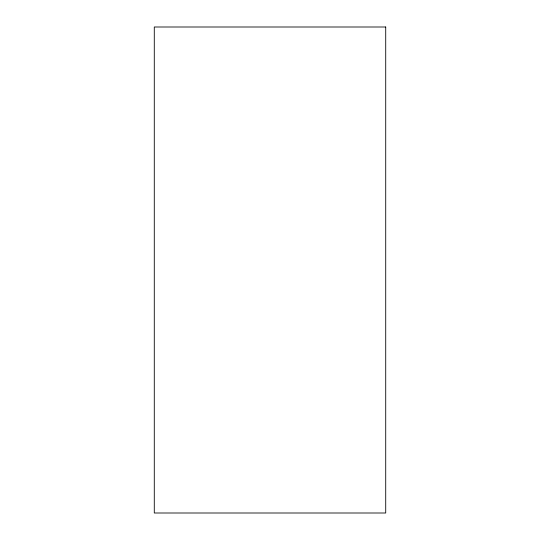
<?xml version="1.0" encoding="UTF-8"?>
<svg xmlns="http://www.w3.org/2000/svg" width="540" height="540" viewBox="0 0 540 540"><rect width="100%" height="100%" fill="white"/><g stroke="black" fill="none" stroke-linecap="round" stroke-linejoin="round"><path stroke-width="0.81" d="M385.715 27L154.285 27L154.285 513L385.715 513L385.715 27"/></g></svg>
